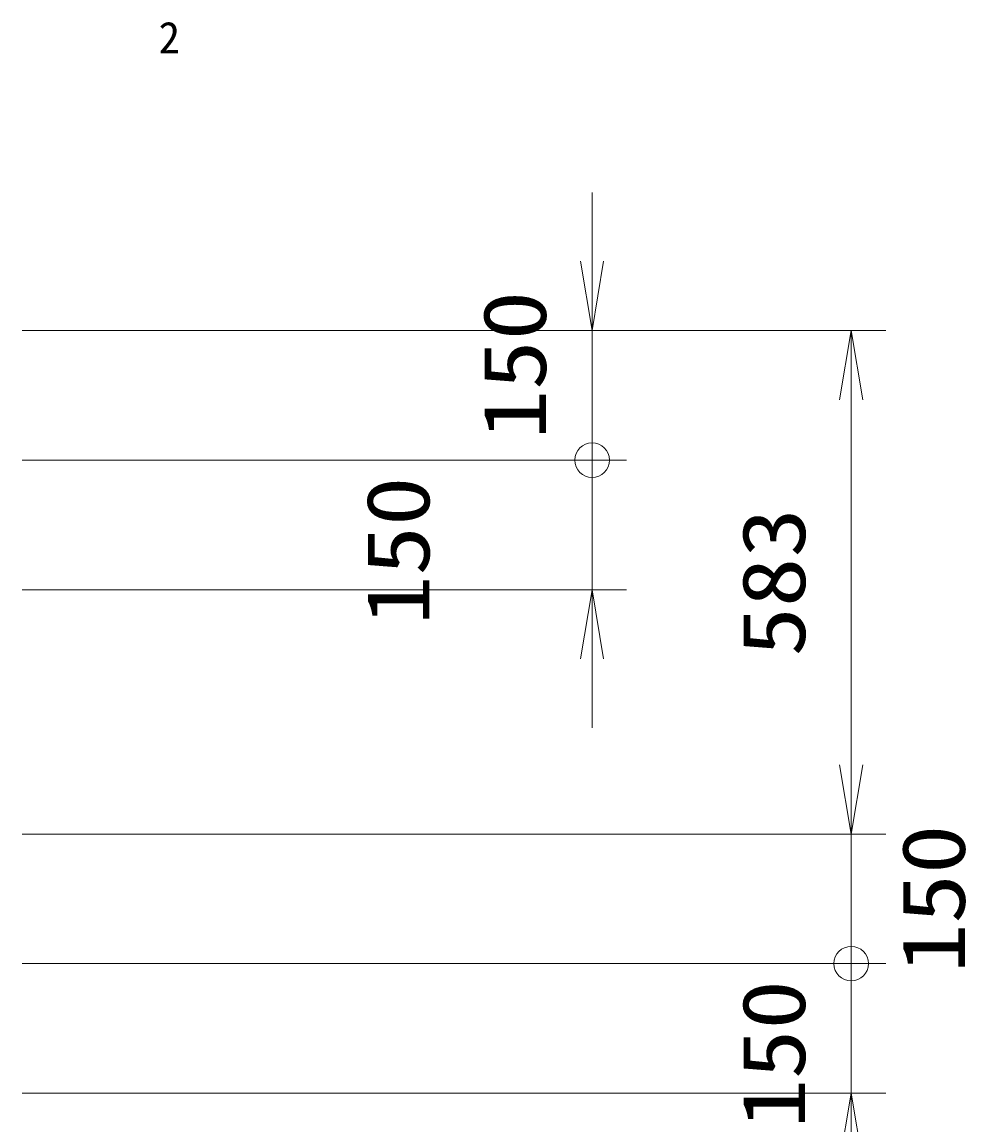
# Model space of a CAD drawing. Units: millimetres at full size. Extents: x -112800 to -79200, y 0 to 23760.
# Drawn here: x -96210 to -95117, y 8155 to 9432 of the extents above; entities that cross this region are included whole.
import ezdxf
from ezdxf.enums import TextEntityAlignment as Align

# ---------------------------------------------------------------- set-up
doc = ezdxf.new("R2010")
doc.units = ezdxf.units.MM
doc.header["$LTSCALE"] = 80.0044
doc.layers.add('寸法', color=6, linetype='Continuous', lineweight=13)
doc.styles.add('ＭＳ ゴシック', font='')
doc.styles.get('ＭＳ ゴシック').set_extended_font_data('MS Gothic')

# ---------------------------------------------------------------- blocks, each defined once
blk = doc.blocks.new('dimension_origin')
at = {"color": 0, "linetype": 'Continuous', "lineweight": -2}
blk.add_circle((0, 0), 1.25, dxfattribs=at)
blk = doc.blocks.new('open_arrow')
at = {"color": 0, "linetype": 'Continuous', "lineweight": -2}
blk.add_lwpolyline([(7.5, 1.25), (0, 0), (7.5, -1.25)], dxfattribs=at)

msp = doc.modelspace()

# ---------------------------------------------------------------- linework, layer by layer
at = {"layer": '寸法'}
for p, q in [((-95550, 8845), (-95550, 9235)), ((-96210, 9075), (-95510, 9075)), ((-96210, 9075), (-95210, 9075)), ((-95250, 9075), (-95250, 8492)), ((-95550, 9005), (-95550, 8615)), ((-96210, 8925), (-95510, 8925)), ((-96210, 8925), (-95510, 8925)), ((-96210, 8775), (-95510, 8775)), ((-95250, 8262), (-95250, 8652)), ((-96210, 8492), (-95210, 8492)), ((-96210, 8492), (-95210, 8492)), ((-95250, 8422), (-95250, 8032)), ((-96210, 8342), (-95210, 8342)), ((-96210, 8342), (-95210, 8342)), ((-96210, 8192), (-95210, 8192))]:
    msp.add_line(p, q, dxfattribs=at)

# ---------------------------------------------------------------- block references
for name, p, xscale, yscale, rotation in [('open_arrow', (-95550, 9075), 10.7, 10.7, 90), ('open_arrow', (-95250, 9075), 10.7, 10.7, 270), ('dimension_origin', (-95550, 8925), 16, 16, 270), ('dimension_origin', (-95550, 8925), 16, 16, 90), ('open_arrow', (-95550, 8775), 10.7, 10.7, 270), ('open_arrow', (-95250, 8492), 10.7, 10.7, 90), ('open_arrow', (-95250, 8492), 10.7, 10.7, 90), ('dimension_origin', (-95250, 8342), 16, 16, 270), ('dimension_origin', (-95250, 8342), 16, 16, 90), ('open_arrow', (-95250, 8192), 10.7, 10.7, 270)]:
    msp.add_blockref(name, p, dxfattribs=dict(at, xscale=xscale, yscale=yscale, rotation=rotation))

# ---------------------------------------------------------------- texts
at = {"layer": '寸法', "color": 3, "style": 'ＭＳ ゴシック'}
msp.add_text('2', height=36.66, dxfattribs=at).set_placement((-96051.95, 9385), align=Align.BOTTOM_LEFT)
at = {"layer": '寸法', "style": 'ＭＳ ゴシック', "width": 1.15}
for s, p in [('150', (-95640, 9035)), ('150', (-95775, 8820)), ('583', (-95340, 8783.5)), ('150', (-95155, 8417)), ('150', (-95340, 8237))]:
    msp.add_text(s, height=73.31, rotation=90, dxfattribs=at).set_placement(p, align=Align.MIDDLE_CENTER)

doc.saveas('drawing.dxf')
